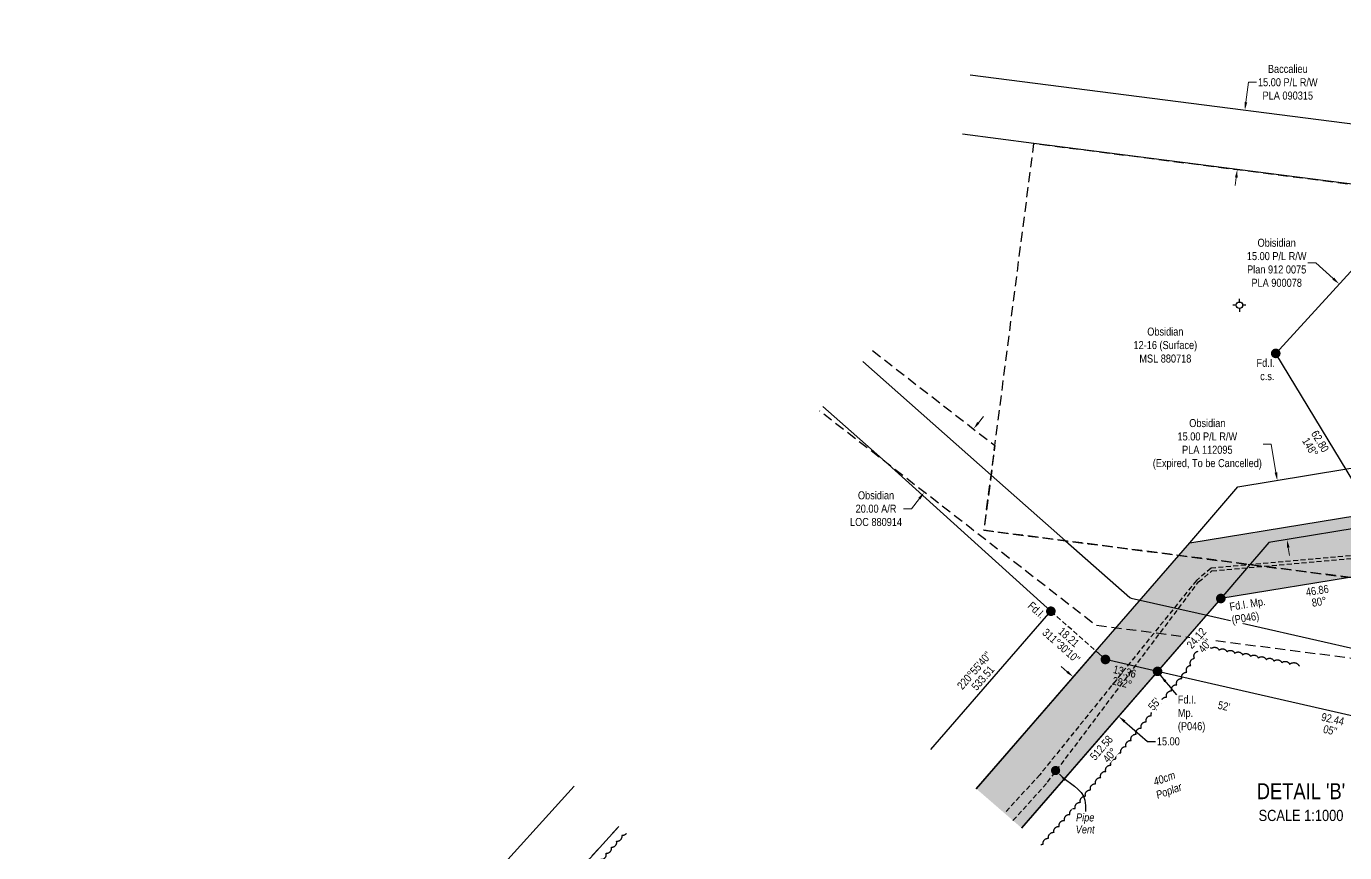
# Model space of a CAD drawing. Extents: x 603640 to 611240, y 5875768 to 5880939.
# Drawn here: x 603640 to 605286, y 5879907 to 5880939 of the extents above; entities that cross this region are included whole.
import ezdxf
from ezdxf.enums import TextEntityAlignment as Align

# ---------------------------------------------------------------- set-up
doc = ezdxf.new("R2010")
doc.units = 0
doc.header["$LTSCALE"] = 5
doc.header["$PDMODE"] = 34
doc.header["$PDSIZE"] = 0.03
for name, pattern in [('0', [1, 1, 0]), ('foc-ACCESSROAD', [3.75, 2.5, -1.25]), ('foc-TIELINE', [1.875, 1.25, -0.625]), ('UG_PIPE', [1.875, 1.25, -0.625])]:
    doc.linetypes.add(name, pattern=pattern)
doc.layers.get('Defpoints').update_dxf_attribs({"color": 9})
for name, color, linetype in [('AS-PIPE-UG', 44, 'UG_PIPE'), ('AS-PIPE-UG-T', 44, 'Continuous'), ('C-AR', 13, 'foc-ACCESSROAD'), ('C-RW', 13, 'Continuous'), ('C-WS', 13, 'foc-ACCESSROAD'), ('DETAIL-T', 7, 'Continuous'), ('F-RW', 190, 'Continuous'), ('F-WS-S', 8, 'Continuous'), ('L-BD', 7, 'Continuous'), ('L-MON', 1, 'Continuous'), ('L-TIE', 7, 'foc-TIELINE'), ('P-PROPOSED', 10, 'Continuous'), ('P-PROPOSED-H', 21, 'Continuous'), ('P-TXT', 4, 'Continuous'), ('T-BUSH', 110, '0'), ('T-BUSH-T', 110, 'Continuous')]:
    doc.layers.add(name, color=color, linetype=linetype)
for name, color, linetype, lineweight in [('C-AR-T', 13, 'Continuous', 9), ('C-RW-T', 13, 'Continuous', 9), ('C-WS-T', 13, 'Continuous', 9), ('F-RW-T', 190, 'Continuous', 9)]:
    doc.layers.add(name, color=color, linetype=linetype, lineweight=lineweight)
doc.styles.add('80CG', font='ARIALN.TTF', dxfattribs={"height": 10})
doc.styles.add('80L', font='ARIALN.TTF', dxfattribs={"height": 10})
doc.styles.add('80LS', font='ARIALNI.TTF', dxfattribs={"height": 10})
doc.dimstyles.new('Compass 5 000', dxfattribs={"dimscale": 5, "dimtxt": 9, "dimasz": 2, "dimexe": 0.2, "dimexo": 0.0625, "dimgap": 0.5, "dimtad": 0, "dimtih": 1, "dimtoh": 1, "dimzin": 0, "dimdsep": 46, "dimtxsty": '80CG', "dimcen": 0.1, "dimse1": 1, "dimse2": 1, "dimclrd": 256, "dimclrt": 256, "dimaunit": 1, "dimadec": 4, "dimazin": 0, "dimtfac": 0.06, "dimtofl": 0, "dimtmove": 0, "dimatfit": 1, "dimfxl": 0.2, "dimtolj": 1, "dimtzin": 0, "dimlwd": -1, "dimarcsym": 0})

# ---------------------------------------------------------------- blocks, each defined once
blk = doc.blocks.new('fdia')
at = {"color": 255, "const_width": 1}
blk.add_lwpolyline([(-0.5, 0, 1), (0.5, 0, 1)], format="xyb", close=True, dxfattribs=at)
blk = doc.blocks.new('Fdiaa')
blk.add_blockref('fdia', (0, 0))
blk = doc.blocks.new('fdib')
at = {"color": 1, "const_width": 1.6}
blk.add_lwpolyline([(-0.4, 0, 1), (0.4, 0, 1)], format="xyb", close=True, dxfattribs=at)
at = {"color": 1}
blk.add_circle((0, 0), 0.8, dxfattribs=at)
blk = doc.blocks.new('Fdibb')
blk.add_blockref('fdib', (0, 0))
blk = doc.blocks.new('fdicc')
for name in ['Fdibb', 'Fdiaa']:
    blk.add_blockref(name, (0, 0))
blk = doc.blocks.new('FDI')
blk.add_blockref('fdicc', (0, 0))
blk = doc.blocks.new('GABD')
for p, q in [((-0.81, 0), (-1.62, 0)), ((0, 0.81), (0, 1.62)), ((1.62, 0), (0.81, 0)), ((0, -0.81), (0, -1.62))]:
    blk.add_line(p, q)
blk.add_circle((0, 0), 0.8)
blk = doc.blocks.new('*D479')
at = {"layer": 'Defpoints', "color": 0, "transparency": 16777216}
for p in [(605161.5, 5880834.7), (605167.6, 5880834), (605158, 5880759.6)]:
    blk.add_point(p, dxfattribs=at)
at = {"layer": 'F-RW-T', "transparency": 16777216}
for p, q in [((605162.8, 5880844.7), (605166, 5880869.4)), ((605166, 5880869.4), (605176, 5880869.4)), ((605150.7, 5880750.5), (605149.4, 5880740.5))]:
    blk.add_line(p, q, dxfattribs=at)
for points in [[(605161.2, 5880844.9), (605164.5, 5880844.4), (605161.5, 5880834.7)], [(605149.1, 5880750.7), (605152.4, 5880750.2), (605152, 5880760.4)]]:
    blk.add_solid(points, dxfattribs=at)
at = {"layer": 'F-RW-T', "transparency": 16777216, "insert": (605215.1, 5880869.4), "char_height": 10, "attachment_point": 5, "style": '80CG'}
blk.add_mtext('\\A1;Baccalieu\\P15.00 P/L R/W\\PPLA 090315', dxfattribs=at)
blk = doc.blocks.new('*D480')
at = {"layer": 'C-RW-T', "transparency": 16777216}
for p, q in [((605250.3, 5880643.8), (605240.3, 5880643.8)), ((605271.9, 5880624), (605250.3, 5880643.8)), ((605342, 5880560), (605349.4, 5880553.2))]:
    blk.add_line(p, q, dxfattribs=at)
for points in [[(605273, 5880625.3), (605270.8, 5880622.8), (605279.3, 5880617.3)], [(605343.1, 5880561.2), (605340.9, 5880558.7), (605334.6, 5880566.7)]]:
    blk.add_solid(points, dxfattribs=at)
at = {"layer": 'Defpoints', "color": 0, "transparency": 16777216}
for p in [(605279.3, 5880617.3), (605266.2, 5880603), (605321.6, 5880552.4)]:
    blk.add_point(p, dxfattribs=at)
at = {"layer": 'C-RW-T', "transparency": 16777216, "insert": (605201.2, 5880643.8), "char_height": 10, "attachment_point": 5, "style": '80CG'}
blk.add_mtext('\\A1;Obisidian\\P15.00 P/L R/W\\PPlan 912 0075\\PPLA 900078', dxfattribs=at)
blk = doc.blocks.new('*D481')
at = {"layer": 'C-AR-T', "transparency": 16777216}
for p, q in [((604828.7, 5880444), (604834.9, 5880451.9)), ((604755.1, 5880349.2), (604745.2, 5880336.5)), ((604745.2, 5880336.5), (604735.2, 5880336.5))]:
    blk.add_line(p, q, dxfattribs=at)
for points in [[(604827.4, 5880445), (604830, 5880443), (604822.6, 5880436.1)], [(604753.7, 5880350.2), (604756.4, 5880348.2), (604761.2, 5880357.1)]]:
    blk.add_solid(points, dxfattribs=at)
at = {"layer": 'Defpoints', "color": 0, "transparency": 16777216}
for p in [(604802.3, 5880451.9), (604740.9, 5880372.9), (604761.2, 5880357.1)]:
    blk.add_point(p, dxfattribs=at)
at = {"layer": 'C-AR-T', "transparency": 16777216, "insert": (604700.9, 5880336.5), "char_height": 10, "attachment_point": 5, "style": '80CG'}
blk.add_mtext('\\A1;Obsidian\\P20.00 A/R\\PLOC 880914', dxfattribs=at)
blk = doc.blocks.new('*D482')
at = {"layer": 'C-RW-T', "transparency": 16777216}
for p, q in [((605194.5, 5880417), (605184.5, 5880417)), ((605200.3, 5880381.8), (605194.5, 5880417)), ((605215.6, 5880288.1), (605217.2, 5880278.2))]:
    blk.add_line(p, q, dxfattribs=at)
for points in [[(605201.9, 5880382.1), (605198.6, 5880381.6), (605201.9, 5880372)], [(605217.3, 5880288.4), (605214, 5880287.8), (605214, 5880298)]]:
    blk.add_solid(points, dxfattribs=at)
at = {"layer": 'Defpoints', "color": 0, "transparency": 16777216}
for p in [(605201.9, 5880372), (605204.1, 5880372.3), (605216.2, 5880298.3)]:
    blk.add_point(p, dxfattribs=at)
at = {"layer": 'C-RW-T', "transparency": 16777216, "insert": (605114.6, 5880417), "char_height": 10, "attachment_point": 5, "style": '80CG'}
blk.add_mtext('\\A1;Obsidian\\P15.00 P/L R/W\\PPLA 112095\\P({\\A0;Expired, To be Cancelled})', dxfattribs=at)
blk = doc.blocks.new('*D489')
at = {"layer": 'Defpoints', "color": 0, "transparency": 16777216}
for p in [(604945, 5880123.6), (605001.5, 5880074.5), (605003.8, 5880077.1)]:
    blk.add_point(p, dxfattribs=at)
at = {"layer": 'P-TXT', "transparency": 16777216}
for p, q in [((604939.6, 5880132.8), (604932.1, 5880139.3)), ((605011.3, 5880070.6), (605039.9, 5880045.7)), ((605039.9, 5880045.7), (605049.9, 5880045.7))]:
    blk.add_line(p, q, dxfattribs=at)
for points in [[(604940.7, 5880134), (604938.6, 5880131.5), (604947.2, 5880126.2)], [(605012.4, 5880071.8), (605010.2, 5880069.3), (605003.8, 5880077.1)]]:
    blk.add_solid(points, dxfattribs=at)
at = {"layer": 'P-TXT', "transparency": 16777216, "insert": (605065.9, 5880045.7), "char_height": 10, "attachment_point": 5, "style": '80CG'}
blk.add_mtext('\\A1;15.00', dxfattribs=at)

msp = doc.modelspace()

# ---------------------------------------------------------------- hatches: boundary and pattern name
at = {"layer": 'AS-PIPE-UG'}
h = msp.add_hatch(color=256, dxfattribs=at)
h.dxf.hatch_style = 1
edge = h.paths.add_edge_path()
edge.add_arc((604925.123, 5880009.298), 5.789, 0, 360)
at = {"layer": 'P-PROPOSED-H'}
h = msp.add_hatch(color=256, dxfattribs=at)
h.dxf.hatch_style = 1
h.paths.add_polyline_path([(605596.488, 5880742.733), (605684.047, 5880838.465), (605628.717, 5880889.05), (605516.615, 5880766.485), (605581.091, 5880373.806), (605092.585, 5880293.883), (604826.096, 5879986.544), (604882.737, 5879937.432), (605131.458, 5880224.278), (605667.223, 5880311.933)])

# ---------------------------------------------------------------- linework, layer by layer
at = {"layer": 'AS-PIPE-UG'}
for points in [[(605662.977, 5880857.729), (605653.873, 5880847.763), (605584.583, 5880781.348), (605568.548, 5880758.228), (605623.028, 5880367.573), (605615.313, 5880348.433), (605569.308, 5880334.288), (605302.668, 5880278.388), (605119.283, 5880262.153), (605100.933, 5880246.838), (604905.513, 5880004.118), (604861.346, 5879955.98)], [(604871.927, 5879946.805), (604915.118, 5879994.553), (605103.758, 5880245.028), (605120.338, 5880258.748), (605303.033, 5880275.003), (605570.243, 5880330.618), (605617.068, 5880345.218), (605626.973, 5880367.053), (605593.403, 5880622.048), (605572.998, 5880758.473), (605588.188, 5880779.583), (605656.883, 5880844.903), (605666.104, 5880854.869)]]:
    msp.add_lwpolyline(points, dxfattribs=at)
at = {"layer": 'C-AR', "flags": 128}
msp.add_lwpolyline([(604696.474, 5880534.1), (604849.326, 5880415.343), (604844.587, 5880378.625), (604835.671, 5880309.52), (604937.687, 5880296.357), (605067.873, 5880279.566), (605157.146, 5880268.046), (605317.228, 5880247.398), (605381.075, 5880142.603), (605383.932, 5880137.914), (605078.489, 5880177.314), (604989.222, 5880188.83), (604975.505, 5880190.598), (604819.978, 5880311.441), (604715.841, 5880392.348), (604630.43, 5880458.71)], dxfattribs=at)
at = {"layer": 'C-RW'}
for points in [[(604684.27, 5880520.29), (604844.587, 5880378.625), (604937.687, 5880296.357), (605018.001, 5880225.392), (605019.689, 5880224.538), (605103.305, 5880205.94), (605381.075, 5880142.603), (605443.546, 5880128.357), (605200.043, 5880530.588), (605573.724, 5880939.326)], [(604826.063, 5879986.573), (605092.585, 5880293.883), (605152.729, 5880363.924), (605286.408, 5880385.8), (605366.111, 5880398.84), (605407.107, 5880405.548), (605498.035, 5880420.43), (605571.456, 5880432.486), (605516.615, 5880766.485), (605628.692, 5880889.073)], [(605684.029, 5880838.482), (605596.488, 5880742.733), (605657.595, 5880370.566), (605583.7, 5880358.475), (605510.077, 5880346.428), (605407.943, 5880329.716), (605397.087, 5880327.94), (605328.238, 5880316.675), (605191.597, 5880294.318), (605160.951, 5880258.974), (605131.458, 5880224.278), (604882.653, 5879937.505)], [(604769.452, 5880035.66), (604919.228, 5880208.378), (604715.841, 5880392.348), (604634.629, 5880464.114)], [(605548.326, 5879955.354), (605502.903, 5880030.308), (605052.488, 5880133.204), (604987.378, 5880148.078), (604975.376, 5880158.697), (604826.093, 5879986.547)], [(603639.861, 5879402.937), (603980.648, 5879609.921), (604324.042, 5879989.777)], [(604379.608, 5879939.544), (604028.876, 5879551.57), (603678.755, 5879338.918)]]:
    msp.add_lwpolyline(points, dxfattribs=at)
at = {"layer": 'C-WS', "flags": 128}
for points in [[(605509.477, 5879931.824), (605435.468, 5880053.306), (605383.932, 5880137.914), (605381.075, 5880142.603), (605317.228, 5880247.398), (605157.146, 5880268.046), (605067.873, 5880279.566), (604937.687, 5880296.357), (604835.671, 5880309.52), (604844.587, 5880378.625), (604849.326, 5880415.343), (604898.044, 5880792.988), (605448.037, 5880722.359), (605403.391, 5880414.699), (605395.471, 5880353.31), (605393.374, 5880337.059), (605390.966, 5880318.396), (605594.959, 5879983.6)], [(604393.97, 5878578.075), (604023.517, 5878912.692), (604458.723, 5879394.423), (604143.836, 5879678.738), (604379.608, 5879939.544)]]:
    msp.add_lwpolyline(points, dxfattribs=at)
at = {"layer": 'F-RW'}
for points in [[(604818.418, 5880878.797), (605512.988, 5880789.603), (605622.188, 5880123.098), (605676.695, 5880033.106)], [(605612.571, 5879994.267), (605550.55, 5880096.664), (605448.037, 5880722.359), (604898.044, 5880792.988), (604808.869, 5880804.439)]]:
    msp.add_lwpolyline(points, dxfattribs=at)
at = {"layer": 'L-TIE'}
msp.add_line((604987.378, 5880148.078), (604919.228, 5880208.378), dxfattribs=at)
at = {"layer": 'T-BUSH', "flags": 128}
for points in [[(604906.899, 5879916.783, -0.12034527), (604909.773, 5879917.132, -0.52056705), (604916.436, 5879924.583, -0.52056705), (604923.099, 5879932.034, -0.52056705), (604929.762, 5879939.485, -0.52056705), (604936.425, 5879946.936, -0.52056705), (604943.088, 5879954.387, -0.52056705), (604949.751, 5879961.839, -0.52056705), (604956.123, 5879969.539, -0.52056705), (604962.45, 5879977.277, -0.52056705), (604968.778, 5879985.016, -0.52056705), (604975.105, 5879992.754, -0.52056705), (604981.432, 5880000.492, -0.52056705), (604987.76, 5880008.231, -0.52056705), (604994.087, 5880015.969, -0.52056705), (605000.414, 5880023.707, -0.52056705), (605006.741, 5880031.445, -0.52056705), (605013.069, 5880039.184, -0.52056705), (605019.396, 5880046.922, -0.52056705), (605025.723, 5880054.66, -0.52056705), (605032.051, 5880062.399, -0.52056705), (605038.378, 5880070.137, -0.52056705), (605044.705, 5880077.875, -0.52056705), (605051.033, 5880085.614, -0.52056705), (605057.36, 5880093.352, -0.52056705), (605063.687, 5880101.09, -0.52056705), (605070.014, 5880108.829, -0.52056705), (605076.342, 5880116.567, -0.52056705), (605082.669, 5880124.305, -0.52056705), (605088.996, 5880132.044, -0.52056705), (605093.865, 5880140.754, -0.52056705), (605098.567, 5880149.575, -0.52056705), (605103.269, 5880158.395, -0.52056705), (605109.668, 5880163.628, -0.52056705), (605119.47, 5880161.667, -0.52056705), (605129.271, 5880159.707, -0.52056705), (605139.073, 5880157.747, -0.52056705), (605148.875, 5880155.786, -0.52056705), (605158.677, 5880153.826, -0.52056705), (605168.478, 5880151.866, -0.52056705), (605178.28, 5880149.905, -0.52056705), (605188.082, 5880147.945, -0.52056705), (605197.883, 5880145.985, -0.52056705), (605207.685, 5880144.024, -0.52056705), (605217.487, 5880142.064, -0.52056705), (605229.444, 5880139.672)], [(603663.781, 5879368.38, 0.35135949), (603669.202, 5879373.744, 0.52056705), (603677.986, 5879378.497, 0.52056705), (603686.77, 5879383.25, 0.52056705), (603695.554, 5879388.003, 0.52056705), (603704.338, 5879392.756, 0.52056705), (603713.122, 5879397.509, 0.52056705), (603721.906, 5879402.262, 0.52056705), (603730.69, 5879407.015, 0.52056705), (603739.418, 5879411.868, 0.52056705), (603748.094, 5879416.816, 0.52056705), (603756.769, 5879421.764, 0.52056705), (603765.445, 5879426.712, 0.52056705), (603774.12, 5879431.66, 0.52056705), (603782.796, 5879436.608, 0.52056705), (603791.472, 5879441.556, 0.52056705), (603800.147, 5879446.504, 0.52056705), (603808.823, 5879451.452, 0.52056705), (603817.498, 5879456.4, 0.52056705), (603826.174, 5879461.348, 0.52056705), (603834.849, 5879466.296, 0.52056705), (603843.525, 5879471.245, 0.52056705), (603852.2, 5879476.193, 0.52056705), (603860.876, 5879481.141, 0.52056705), (603869.552, 5879486.087, 0.52056705), (603878.254, 5879490.989, 0.52056705), (603886.956, 5879495.89, 0.52056705), (603895.658, 5879500.792, 0.52056705), (603904.36, 5879505.693, 0.52056705), (603913.062, 5879510.595, 0.52056705), (603921.764, 5879515.496, 0.52056705), (603930.466, 5879520.398, 0.52056705), (603939.168, 5879525.299, 0.52056705), (603947.87, 5879530.201, 0.52056705), (603956.572, 5879535.102, 0.52056705), (603965.273, 5879540.004, 0.52056705), (603973.975, 5879544.905, 0.52056705), (603982.677, 5879549.807, 0.52056705), (603991.379, 5879554.708, 0.52056705), (603999.62, 5879560.287, 0.52056705), (604007.374, 5879566.582, 0.52056705), (604015.128, 5879572.877, 0.52056705), (604022.882, 5879579.172, 0.52056705), (604030.636, 5879585.467, 0.52056705), (604038.39, 5879591.762, 0.52056705), (604046.144, 5879598.057, 0.52056705), (604053.897, 5879604.351, 0.52056705), (604061.651, 5879610.646, 0.52056705), (604069.783, 5879616.264, 0.52056705), (604079.325, 5879619.213, 0.52056705), (604088.867, 5879622.163, 0.52056705), (604098.409, 5879625.112, 0.52056705), (604107.951, 5879628.061, 0.52056705), (604117.493, 5879631.011, 0.52056705), (604127.035, 5879633.96, 0.52056705), (604136.577, 5879636.909, 0.52056705), (604146.119, 5879639.858, 0.52056705), (604155.661, 5879642.808, 0.52056705), (604165.203, 5879645.757, 0.52056705), (604173.765, 5879650, 0.52056705), (604179.188, 5879658.387, 0.52056705), (604184.611, 5879666.774, 0.52056705), (604190.033, 5879675.161, 0.52056705), (604195.456, 5879683.548, 0.52056705), (604200.879, 5879691.935, 0.52056705), (604206.302, 5879700.322, 0.52056705), (604211.724, 5879708.709, 0.52056705), (604217.147, 5879717.096, 0.52056705), (604222.57, 5879725.483, 0.52056705), (604227.993, 5879733.87, 0.52056705), (604233.415, 5879742.257, 0.52056705), (604238.838, 5879750.644, 0.52056705), (604244.261, 5879759.031, 0.52056705), (604249.684, 5879767.418, 0.52056705), (604255.106, 5879775.805, 0.52056705), (604260.529, 5879784.192, 0.52056705), (604266.527, 5879792.151, 0.52056705), (604273.02, 5879799.74, 0.52056705), (604279.513, 5879807.329, 0.52056705), (604286.005, 5879814.918, 0.52056705), (604292.498, 5879822.507, 0.52056705), (604298.991, 5879830.096, 0.52056705), (604305.483, 5879837.685, 0.52056705), (604311.976, 5879845.274, 0.52056705), (604318.469, 5879852.863, 0.52056705), (604324.962, 5879860.452, 0.52056705), (604331.454, 5879868.041, 0.52056705), (604337.947, 5879875.63, 0.52056705), (604344.44, 5879883.219, 0.52056705), (604350.932, 5879890.808, 0.52056705), (604357.425, 5879898.397, 0.52056705), (604363.918, 5879905.986, 0.52056705), (604370.411, 5879913.575, 0.52056705), (604376.903, 5879921.164, 0.52056705), (604383.661, 5879928.517, 0.26634924), (604389.279, 5879930.801, 0.26634924)]]:
    msp.add_lwpolyline(points, format="xyb", dxfattribs=at)

# ---------------------------------------------------------------- block references
at = {"layer": 'F-WS-S', "xscale": 4.99790845, "yscale": 4.99790845, "zscale": 4.99790845}
msp.add_blockref('GABD', (605154.702, 5880590.812), dxfattribs=at)
at = {"layer": 'L-MON', "xscale": 4.99790845, "yscale": 4.99790845, "zscale": 4.99790845}
for p in [(605200.043, 5880530.588), (605131.458, 5880224.278), (604919.228, 5880208.378), (604987.378, 5880148.078), (605052.458, 5880133.228)]:
    msp.add_blockref('FDI', p, dxfattribs=at)

# ---------------------------------------------------------------- texts
at = {"layer": 'C-WS-T', "insert": (605062.18, 5880562.838), "char_height": 9.99584, "width": 78.96209, "attachment_point": 2, "line_spacing_factor": 1.010437, "style": '80CG'}
msp.add_mtext('Obsidian\\P12-16 (Surface)\\PMSL 880718', dxfattribs=at)
at = {"layer": 'DETAIL-T', "color": 3, "insert": (605231.575, 5879969.733), "char_height": 19.96798, "width": 176.65113, "attachment_point": 5, "style": '80CG'}
msp.add_mtext("DETAIL 'B'\\P{\\H0.7x;SCALE 1:1000}", dxfattribs=at)
at = {"layer": 'L-BD', "style": '80L'}
for s, height, rotation, p in [('148°', 9.9958, 301.1899, (605243.228, 5880413.411)), ('62.80', 9.9958, 301.1899, (605255.413, 5880420.787)), ('46.86', 9.9958, 9.2917, (605251.871, 5880234.356)), ('80°', 9.9958, 9.2917, (605254.171, 5880220.299)), ("311°30'10''", 9.99582, 318.4972, (604932.139, 5880165.255)), ('18.21', 9.9958, 318.4972, (604941.578, 5880175.923)), ("220°55'40''", 9.99582, 49.0692, (604823.524, 5880134.25)), ('533.51', 9.9958, 49.0692, (604834.285, 5880124.918)), ("52'", 9.9958, 347.1318, (605135.375, 5880089.917)), ('92.44', 9.9958, 347.1318, (605271.251, 5880073.487)), ("05''", 9.9958, 347.1318, (605268.078, 5880059.601)), ('512.58', 9.9958, 49.0719, (604982.227, 5880037.704))]:
    msp.add_text(s, height=height, rotation=rotation, dxfattribs=at).set_placement(p, align=Align.MIDDLE)
at = {"layer": 'L-BD', "char_height": 9.9958, "attachment_point": 5, "rotation": 347.1318, "style": '80L', "bg_fill": 1, "box_fill_scale": 1.15, "bg_fill_color": 21, "bg_fill_transparency": 0}
for s, insert, width in [('282°', (605008.186, 5880118.973), 26.34269), ('13.36', (605011.358, 5880132.859), 30.21135)]:
    msp.add_mtext(s, dxfattribs=dict(at, insert=insert, width=width))
at = {"layer": 'L-MON', "char_height": 9.99162, "attachment_point": 1, "style": '80L'}
for s, width, insert in [('\\pi1.0701;Fd.I.\\P\\pi5.6434;c.s.', 22.03482, (605175.011, 5880523.792)), ('Fd.I. Mp. (P046)', 44.3106, (605077.79, 5880103.034))]:
    msp.add_mtext_dynamic_manual_height_columns(s, width=width, gutter_width=49.979, heights=[0], dxfattribs=dict(at, insert=insert))
at = {"layer": 'L-MON', "insert": (604896.204, 5880221.276), "char_height": 9.9916, "attachment_point": 1, "rotation": 317.869519, "style": '80L'}
msp.add_mtext_dynamic_manual_height_columns('Fd.I.', width=22.03482, gutter_width=49.979, heights=[0], dxfattribs=at)
at = {"layer": 'T-BUSH-T', "linetype": 'Continuous', "insert": (605059.147, 5880004.316), "char_height": 9.99157, "width": 34.17759, "attachment_point": 2, "rotation": 20, "style": '80LS'}
msp.add_mtext('40cm Poplar', dxfattribs=at)

# ---------------------------------------------------------------- dimensions: what is measured, and where the dimension line sits
at = {"layer": 'C-AR-T'}
dim = msp.add_linear_dim(base=(604761.196, 5880357.11), p1=(604802.271, 5880451.902), p2=(604740.884, 5880372.891), angle=232.155071, text='Obsidian\\P20.00 A/R\\PLOC 880914', dimstyle='Compass 5 000', dxfattribs=at)
dim.commit()
dim.dimension.update_dxf_attribs({"geometry": '*D481', "text_midpoint": (604700.868, 5880336.468), "dimtype": 161})
at = {"layer": 'C-RW-T'}
for base, p1, p2, angle, text, picture, middle in [((605279.304, 5880617.285), (605321.563, 5880552.413), (605266.238, 5880602.993), 137.565419, 'Obisidian\\P15.00 P/L R/W\\PPlan 912 0075\\PPLA 900078', '*D480', (605201.178, 5880643.834)), ((605201.908, 5880371.972), (605216.159, 5880298.337), (605204.052, 5880372.323), 99.293682, 'Obsidian\\P15.00 P/L R/W\\PPLA 112095\\P({\\A0;Expired, To be Cancelled})', '*D482', (605114.6, 5880417.006))]:
    dim = msp.add_linear_dim(base=base, p1=p1, p2=p2, angle=angle, text=text, dimstyle='Compass 5 000', dxfattribs=at)
    dim.commit()
    dim.dimension.update_dxf_attribs({"geometry": picture, "text_midpoint": middle, "dimtype": 161})
at = {"layer": 'F-RW-T'}
dim = msp.add_linear_dim(base=(605161.532, 5880834.736), p1=(605158.025, 5880759.602), p2=(605167.574, 5880833.96), angle=82.682315, text='Baccalieu\\P15.00 P/L R/W\\PPLA 090315', dimstyle='Compass 5 000', dxfattribs=at)
dim.commit()
dim.dimension.update_dxf_attribs({"geometry": '*D479', "text_midpoint": (605215.072, 5880869.42), "dimtype": 161})

# ---------------------------------------------------------------- next in the draw order: texts
at = {"layer": 'AS-PIPE-UG-T', "insert": (604962.065, 5879943.115), "char_height": 9.98322, "attachment_point": 5, "line_spacing_factor": 0.900378, "style": '80L', "bg_fill": 2}
msp.add_mtext_dynamic_manual_height_columns('{\\fArial Narrow|b0|i1|c0|p34;Pipe Vent}', width=24.08052, gutter_width=49.979, heights=[0], dxfattribs=at)
at = {"layer": 'L-BD', "char_height": 9.9958, "attachment_point": 5, "rotation": 49.0719, "style": '80L', "bg_fill": 3, "box_fill_scale": 1.15, "bg_fill_color": 256, "bg_fill_true_color": 256, "bg_fill_transparency": 0}
for s, insert, width in [("40''", (605111.741, 5880165.329), 18.93254), ("55'", (605048.397, 5880092.344), 17.36543), ('40°', (604992.989, 5880028.373), 19.71423)]:
    msp.add_mtext(s, dxfattribs=dict(at, insert=insert, width=width))

# ---------------------------------------------------------------- next in the draw order: texts
at = {"layer": 'L-BD', "insert": (605100.98, 5880174.66), "char_height": 9.9958, "width": 26.35716, "attachment_point": 5, "rotation": 49.0719, "style": '80L', "bg_fill": 3, "box_fill_scale": 1.15, "bg_fill_color": 256, "bg_fill_true_color": 256, "bg_fill_transparency": 0}
msp.add_mtext('24.12', dxfattribs=at)

# ---------------------------------------------------------------- next in the draw order: dimensions: what is measured, and where the dimension line sits
at = {"layer": 'P-TXT'}
dim = msp.add_linear_dim(base=(605003.78, 5880077.117), p1=(604944.951, 5880123.611), p2=(605001.53, 5880074.523), angle=319.054979, text='15.00', dimstyle='Compass 5 000', dxfattribs=at)
dim.commit()
dim.dimension.update_dxf_attribs({"geometry": '*D489', "text_midpoint": (605065.877, 5880045.745), "dimtype": 161})

# ---------------------------------------------------------------- next in the draw order: leaders
at = {"layer": 'AS-PIPE-UG-T', "path_type": 1}
msp.add_leader([(604930.002, 5880004.549), (604961.691, 5879972.354), (604962.546, 5879958.27)], dimstyle='Compass 5 000', override={"dimgap": 0.5, "dimtad": 0}, dxfattribs=at)
at = {"layer": 'L-MON', "path_type": 1}
msp.add_leader([(605055.831, 5880128.516), (605076.049, 5880103.686)], dimstyle='Compass 5 000', override={"dimgap": 0.5, "dimtad": 0}, dxfattribs=at)

# ---------------------------------------------------------------- next in the draw order: linework, layer by layer
at = {"layer": 'P-PROPOSED'}
for points in [[(604826.096, 5879986.544), (605092.585, 5880293.883), (605581.091, 5880373.806), (605516.615, 5880766.485), (605628.717, 5880889.05)], [(605684.047, 5880838.465), (605596.488, 5880742.733), (605667.223, 5880311.933), (605131.458, 5880224.278), (604882.737, 5879937.432)]]:
    msp.add_lwpolyline(points, dxfattribs=at)

# ---------------------------------------------------------------- next in the draw order: texts
at = {"layer": 'L-MON', "insert": (605141.635, 5880218.755), "char_height": 9.9916, "attachment_point": 1, "rotation": 9.29168, "style": '80L', "bg_fill": 3, "box_fill_scale": 1.15, "bg_fill_color": 256, "bg_fill_true_color": 256, "bg_fill_transparency": 0}
msp.add_mtext_dynamic_manual_height_columns('Fd.I. Mp.\\P(P046)', width=44.3106, gutter_width=49.979, heights=[0], dxfattribs=at)

doc.saveas('drawing.dxf')
